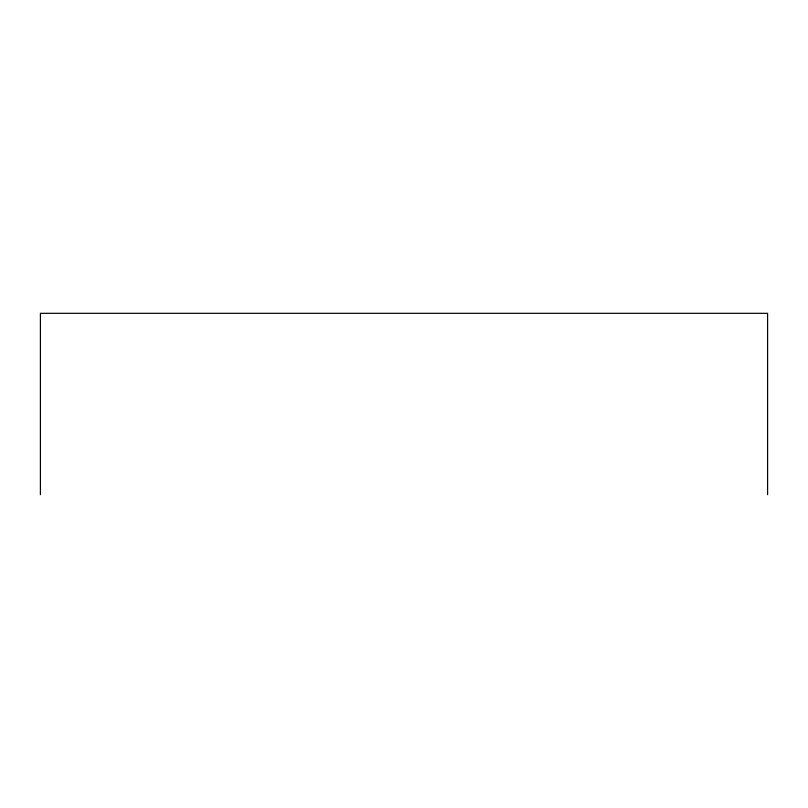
<?xml version="1.0" encoding="UTF-8"?>
<svg xmlns="http://www.w3.org/2000/svg" width="808" height="808" viewBox="0 0 808 808"><rect width="100%" height="100%" fill="white"/><g stroke="black" fill="none" stroke-linecap="round" stroke-linejoin="round"><path stroke-width="1.21" d="M767.6 494.678L767.6 313.322L40.4 313.322L40.4 494.678"/></g></svg>
